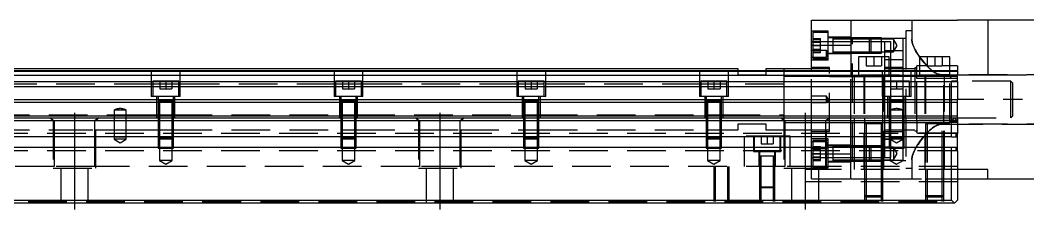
# Model space of a CAD drawing. Extents: x -10 to 1021, y -329 to 120.
# Drawn here: x 512.2 to 843.1, y -296.9 to -233.7 of the extents above; entities that cross this region are included whole.
import ezdxf

# ---------------------------------------------------------------- set-up
doc = ezdxf.new("R2010")
doc.units = 0
doc.linetypes.add('CENTER', pattern=[50.8, 31.75, -6.35, 6.35, -6.35])
doc.linetypes.add('DASHED', pattern=[19.05, 12.7, -6.35])
doc.layers.get('0').update_dxf_attribs({"linetype": 'CONTINUOUS'})
doc.layers.add('CENTER', color=1, linetype='CENTER')

msp = doc.modelspace()

# ---------------------------------------------------------------- linework, layer by layer
at = {"color": 7, "linetype": 'CONTINUOUS'}
for p, q in [((772, -233.72), (785, -233.72)), ((772, -241.94), (772, -233.72)), ((785, -233.72), (820, -233.72)), ((785, -233.72), (785, -250.23)), ((830, -233.72), (820, -233.72)), ((863.5, -233.72), (830, -233.72)), ((830, -233.72), (830, -251.72)), ((772, -250.23), (772, -241.94)), ((772, -241.94), (785, -241.94)), ((787.5, -245.72), (787.5, -250.23)), ((797.5, -245.72), (787.5, -245.72)), ((797.5, -250.23), (797.5, -245.72)), ((807.5, -245.72), (807.5, -250.23)), ((817.5, -245.72), (807.5, -245.72)), ((817.5, -250.23), (817.5, -245.72)), ((748, -249.72), (484.5, -249.72)), ((484.5, -250.23), (820, -250.23)), ((484.5, -250.39), (820, -250.39)), ((748, -250.23), (748, -249.72)), ((763, -249.72), (757, -249.72)), ((757, -249.72), (757, -250.23)), ((772, -249.72), (763, -249.72)), ((763, -249.72), (763, -250.23)), ((763, -249.72), (763, -250.23)), ((820, -250.39), (820, -250.23)), ((820, -250.39), (820, -251.79)), ((484.5, -251.79), (820, -251.79)), ((484.5, -253.86), (820, -253.86)), ((830, -251.72), (820, -251.72)), ((820, -253.86), (820, -251.79)), ((820, -253.86), (820, -255.48)), ((484.5, -255.48), (820, -255.48)), ((820, -255.48), (820, -259.78)), ((0, -260.63), (820, -260.63)), ((484.5, -259.78), (820, -259.78)), ((802.5, -260.32), (797.5, -260.32)), ((802.5, -260.32), (797.5, -260.32)), ((820, -260.63), (820, -259.78)), ((820, -265.13), (820, -260.63)), ((0, -265.13), (820, -265.13)), ((1, -265.72), (819, -265.72)), ((818, -266.72), (2, -266.72)), ((815.5, -267.72), (809.5, -267.72)), ((818, -266.72), (819, -265.72)), ((818, -272.02), (818, -266.72)), ((819, -265.72), (820, -266.72)), ((819, -265.72), (820, -265.72)), ((820, -265.72), (820, -265.13)), ((820, -266.72), (820, -270.87)), ((819.5, -272.02), (819.5, -270.87)), ((819.5, -270.87), (820, -270.87)), ((820, -272.02), (820, -270.87)), ((818, -272.02), (2, -272.02)), ((818, -272.02), (819.5, -272.02)), ((820, -272.02), (819.5, -272.02)), ((820, -275.42), (820, -272.02)), ((818, -275.42), (2, -275.42)), ((819.5, -275.42), (818, -275.42)), ((818, -292.72), (818, -275.42)), ((819.5, -275.42), (820, -275.42)), ((819.5, -276.57), (819.5, -275.42)), ((820, -276.57), (819.5, -276.57)), ((820, -276.57), (820, -275.42)), ((820, -276.57), (820, -292.72)), ((830, -282.72), (820, -282.72)), ((830, -285.72), (830, -282.72)), ((820, -285.72), (830, -285.72)), ((830, -285.72), (863.5, -285.72)), ((819, -293.72), (1, -293.72)), ((2, -292.72), (818, -292.72)), ((819, -293.72), (818, -292.72)), ((820, -292.72), (819, -293.72))]:
    msp.add_line(p, q, dxfattribs=at)
at = {"color": 3, "linetype": 'DASHED'}
for p, q in [((805, -233.72), (805, -240.1)), ((777.5, -237.3), (772, -237.3)), ((777.5, -237.8), (772.5, -237.8)), ((772.5, -237.8), (772.5, -242.05)), ((777.5, -246.8), (777.5, -237.3)), ((805, -237.22), (803, -237.22)), ((803, -237.22), (803, -258.72)), ((772, -240.72), (772.5, -240.72)), ((772, -240.72), (772.5, -240.72)), ((772.5, -239.74), (775, -239.74)), ((772.5, -240.05), (775, -240.05)), ((772.5, -240.72), (777.5, -240.72)), ((772.5, -240.72), (777.5, -240.72)), ((772.5, -240.89), (775, -240.89)), ((775, -240.89), (775, -239.74)), ((775, -243.2), (775, -240.89)), ((785, -239.3), (777.5, -239.3)), ((779.1, -239.55), (777.5, -239.55)), ((777.5, -240.72), (779.1, -240.72)), ((777.5, -240.72), (779.1, -240.72)), ((779.1, -239.55), (779.09, -239.55)), ((779.1, -239.55), (779.1, -244.55)), ((779.1, -239.55), (779.1, -239.55)), ((785, -239.55), (779.1, -239.55)), ((779.1, -239.55), (779.1, -239.95)), ((779.1, -239.55), (779.1, -244.55)), ((779.1, -239.95), (779.1, -241.91)), ((785, -239.95), (779.1, -239.95)), ((779.1, -240.72), (785, -240.72)), ((779.1, -240.72), (785, -240.72)), ((785.5, -239.72), (785, -239.22)), ((791.1, -239.55), (785, -239.55)), ((791.1, -239.55), (785, -239.55)), ((785.5, -239.72), (785, -239.72)), ((791.5, -239.95), (785, -239.95)), ((785, -240.72), (791.5, -240.72)), ((785, -240.72), (791.5, -240.72)), ((791.28, -239.72), (785.5, -239.72)), ((785.5, -279.72), (785.5, -239.72)), ((791.5, -239.95), (791.1, -239.55)), ((795, -239.55), (791.1, -239.55)), ((791.1, -242.05), (791.1, -239.55)), ((795, -239.72), (791.28, -239.72)), ((795, -239.95), (791.5, -239.95)), ((791.5, -239.95), (791.5, -242.05)), ((791.5, -240.72), (795, -240.72)), ((791.5, -240.72), (795, -240.72)), ((795, -244.55), (795, -239.55)), ((802, -239.72), (795, -239.72)), ((799, -239.95), (795, -239.95)), ((795, -240.72), (796, -240.72)), ((795, -240.72), (796, -240.72)), ((796, -240.72), (798, -240.72)), ((796, -240.72), (796, -245.72)), ((798, -240.72), (798, -253.72)), ((800.21, -242.05), (799, -239.95)), ((799, -239.95), (799, -242.05)), ((803, -239.72), (802, -239.72)), ((802, -239.72), (802, -250.23)), ((805, -240.1), (805.01, -240.41)), ((805.01, -240.4), (805, -240.1)), ((805.05, -240.72), (805.01, -240.4)), ((805.01, -240.41), (805.06, -240.74)), ((805.12, -241.03), (805.05, -240.72)), ((805.06, -240.74), (805.13, -241.09)), ((805.2, -241.35), (805.12, -241.03)), ((805.13, -241.09), (805.23, -241.44)), ((805.3, -241.69), (805.2, -241.35)), ((805.23, -241.44), (805.35, -241.82)), ((777, -243.62), (772, -243.62)), ((772.5, -242.05), (772.5, -246.3)), ((772.5, -242.05), (775, -242.05)), ((772.5, -243.2), (775, -243.2)), ((772.5, -244.05), (775, -244.05)), ((772.5, -244.36), (775, -244.36)), ((775, -244.36), (775, -243.2)), ((777.66, -244.72), (777, -243.62)), ((777, -244.72), (777, -243.62)), ((777.5, -244.72), (777, -244.72)), ((777, -245.82), (777.66, -244.72)), ((777.66, -244.72), (777, -244.72)), ((777, -245.82), (777, -244.72)), ((777.5, -244.55), (779.1, -244.55)), ((777.66, -244.72), (777.5, -244.72)), ((785, -244.8), (777.5, -244.8)), ((779.09, -244.55), (785, -244.55)), ((779.1, -241.91), (779.1, -242.19)), ((779.1, -242.05), (779.1, -244.55)), ((779.1, -242.05), (779.1, -244.55)), ((779.1, -242.19), (779.1, -244.15)), ((779.1, -244.15), (785, -244.15)), ((785, -244.15), (791.5, -244.15)), ((785, -244.55), (791.1, -244.55)), ((785, -244.55), (791.1, -244.55)), ((791.1, -244.55), (791.1, -242.05)), ((791.1, -244.55), (791.5, -244.15)), ((791.1, -244.55), (795, -244.55)), ((791.5, -242.05), (791.5, -244.15)), ((791.5, -244.15), (795, -244.15)), ((795, -244.15), (799, -244.15)), ((798, -243.72), (796, -243.72)), ((802, -243.72), (798, -243.72)), ((799, -244.15), (800.21, -242.05)), ((799, -242.05), (799, -244.15)), ((805.43, -242.03), (805.3, -241.69)), ((805.35, -241.82), (805.5, -242.22)), ((805.62, -242.48), (805.43, -242.03)), ((805.5, -242.22), (805.68, -242.62)), ((805.83, -242.95), (805.62, -242.48)), ((805.68, -242.62), (805.87, -243.03)), ((806.08, -243.43), (805.83, -242.95)), ((805.87, -243.03), (806.11, -243.49)), ((806.36, -243.95), (806.08, -243.43)), ((806.11, -243.49), (806.37, -243.97)), ((806.68, -244.48), (806.36, -243.95)), ((806.37, -243.97), (806.66, -244.44)), ((806.66, -244.44), (806.96, -244.93)), ((807.02, -245.01), (806.68, -244.48)), ((772, -245.82), (777, -245.82)), ((777.5, -246.8), (772, -246.8)), ((772.5, -246.3), (777.5, -246.3)), ((790, -245.72), (790, -248.72)), ((792.5, -245.72), (792.5, -248.72)), ((795, -245.72), (795, -248.72)), ((796, -245.72), (796, -250.23)), ((802, -246.72), (796, -246.72)), ((802, -246.72), (796, -246.72)), ((806.96, -244.93), (807.3, -245.43)), ((807.38, -245.56), (807.02, -245.01)), ((807.3, -245.43), (807.51, -245.75)), ((807.76, -246.09), (807.38, -245.56)), ((807.51, -245.75), (809.94, -248.72)), ((808.16, -246.62), (807.76, -246.09)), ((808.57, -247.16), (808.16, -246.62)), ((809.01, -247.69), (808.57, -247.16)), ((809.43, -248.17), (809.01, -247.69)), ((809.86, -248.65), (809.43, -248.17)), ((810, -245.72), (810, -248.72)), ((812.5, -245.72), (812.5, -248.72)), ((815, -245.72), (815, -248.72)), ((555.25, -250.23), (555.25, -258.72)), ((564.75, -258.72), (564.75, -250.23)), ((615.25, -250.23), (615.25, -258.72)), ((624.75, -258.72), (624.75, -250.23)), ((675.25, -250.23), (675.25, -258.72)), ((684.75, -258.72), (684.75, -250.23)), ((735.25, -250.23), (735.25, -258.72)), ((744.75, -258.72), (744.75, -250.23)), ((748, -251.72), (748, -250.23)), ((757, -250.23), (757, -251.72)), ((763, -250.23), (763, -259.72)), ((763, -250.23), (763, -259.72)), ((778, -249.22), (772, -249.22)), ((778, -249.72), (772, -249.72)), ((772, -265.72), (772, -250.23)), ((778, -270.22), (778, -249.22)), ((785, -250.23), (785, -251.72)), ((787.5, -250.23), (787.5, -251.72)), ((790, -248.72), (792.5, -248.72)), ((792.5, -248.72), (795, -248.72)), ((795.25, -250.23), (795.25, -258.72)), ((802, -249.22), (796, -249.22)), ((797.5, -249.72), (796, -249.72)), ((796, -250.23), (796, -251.72)), ((802, -249.72), (797.5, -249.72)), ((797.5, -251.72), (797.5, -250.23)), ((806, -249.72), (802, -249.72)), ((802, -250.23), (802, -251.72)), ((804.75, -258.72), (804.75, -250.23)), ((806, -249.35), (806, -250.23)), ((806.31, -249.35), (806, -249.35)), ((806, -250.23), (806, -251.72)), ((806.63, -250.23), (806.63, -248.72)), ((807.5, -248.72), (806.63, -248.72)), ((806.63, -251.72), (806.63, -250.23)), ((810, -248.72), (807.5, -248.72)), ((807.5, -250.23), (807.5, -251.72)), ((810.32, -249.11), (809.86, -248.65)), ((809.94, -248.72), (811.58, -250.23)), ((810, -248.72), (812.5, -248.72)), ((810.8, -249.57), (810.32, -249.11)), ((811.3, -250.01), (810.8, -249.57)), ((811.83, -250.42), (811.3, -250.01)), ((811.58, -250.23), (811.72, -250.33)), ((811.72, -250.33), (812.01, -250.55)), ((812.1, -250.61), (811.83, -250.42)), ((812.01, -250.55), (812.31, -250.75)), ((812.38, -250.79), (812.1, -250.61)), ((812.31, -250.75), (812.63, -250.94)), ((812.66, -250.96), (812.38, -250.79)), ((812.5, -248.72), (815, -248.72)), ((812.63, -250.94), (812.96, -251.12)), ((812.95, -251.12), (812.66, -250.96)), ((813.25, -251.26), (812.95, -251.12)), ((812.96, -251.12), (813.17, -251.22)), ((813.17, -251.22), (813.39, -251.32)), ((813.57, -251.38), (813.25, -251.26)), ((813.39, -251.32), (813.61, -251.4)), ((813.74, -251.44), (813.57, -251.38)), ((813.61, -251.4), (813.84, -251.47)), ((813.92, -251.5), (813.74, -251.44)), ((813.84, -251.47), (814.07, -251.54)), ((817.5, -248.72), (815, -248.72)), ((820, -248.72), (817.5, -248.72)), ((817.5, -251.72), (817.5, -250.23)), ((820, -248.72), (820, -250.23)), ((555.75, -254.72), (504.25, -254.72)), ((555.75, -253.72), (555.75, -258.72)), ((564.25, -253.72), (555.75, -253.72)), ((564.25, -254.72), (555.75, -254.72)), ((558, -253.72), (558, -256.22)), ((560, -253.72), (560, -256.22)), ((562, -253.72), (562, -256.22)), ((564.25, -258.72), (564.25, -253.72)), ((615.75, -254.72), (564.25, -254.72)), ((615.75, -253.72), (615.75, -258.72)), ((624.25, -253.72), (615.75, -253.72)), ((624.25, -254.72), (615.75, -254.72)), ((618, -253.72), (618, -256.22)), ((620, -253.72), (620, -256.22)), ((622, -253.72), (622, -256.22)), ((624.25, -258.72), (624.25, -253.72)), ((675.75, -254.72), (624.25, -254.72)), ((675.75, -253.72), (675.75, -258.72)), ((684.25, -253.72), (675.75, -253.72)), ((684.25, -254.72), (675.75, -254.72)), ((678, -253.72), (678, -256.22)), ((680, -253.72), (680, -256.22)), ((682, -253.72), (682, -256.22)), ((684.25, -258.72), (684.25, -253.72)), ((735.75, -254.72), (684.25, -254.72)), ((735.75, -253.72), (735.75, -258.72)), ((744.25, -253.72), (735.75, -253.72)), ((744.25, -254.72), (735.75, -254.72)), ((738, -253.72), (738, -256.22)), ((740, -253.72), (740, -256.22)), ((742, -253.72), (742, -256.22)), ((744.25, -258.72), (744.25, -253.72)), ((763, -254.72), (744.25, -254.72)), ((757, -251.72), (748, -251.72)), ((772, -252.22), (763, -252.22)), ((778, -252.22), (772, -252.22)), ((785, -252.22), (778, -252.22)), ((778, -252.22), (785, -252.22)), ((785, -251.72), (786, -251.72)), ((785, -265.72), (785, -251.72)), ((789.5, -252.22), (785, -252.22)), ((785, -252.22), (789.5, -252.22)), ((820, -251.72), (786, -251.72)), ((786, -251.72), (786, -265.72)), ((789.25, -251.72), (789.25, -282.72)), ((789.5, -251.72), (789.5, -265.72)), ((795.5, -252.22), (789.5, -252.22)), ((789.5, -252.22), (795.5, -252.22)), ((795.5, -265.72), (795.5, -251.72)), ((796, -252.22), (795.5, -252.22)), ((795.5, -252.22), (796, -252.22)), ((795.75, -253.72), (795.75, -251.72)), ((795.75, -253.72), (795.75, -258.72)), ((804.25, -253.72), (795.75, -253.72)), ((796, -251.72), (796, -253.72)), ((802, -252.22), (796, -252.22)), ((796, -253.72), (796, -258.72)), ((798, -253.72), (798, -256.22)), ((800, -253.72), (800, -256.22)), ((802, -251.72), (802, -253.72)), ((806, -252.22), (802, -252.22)), ((802, -253.72), (802, -256.22)), ((804.25, -258.72), (804.25, -253.72)), ((806, -251.72), (806, -270.1)), ((806.63, -252.22), (806, -252.22)), ((806.63, -252.22), (806, -252.22)), ((806.63, -252.8), (806.63, -251.72)), ((809.5, -252.22), (806.63, -252.22)), ((809.5, -252.22), (806.63, -252.22)), ((806.63, -266.65), (806.63, -252.8)), ((809.5, -252.8), (806.63, -252.8)), ((809.25, -251.72), (809.25, -282.72)), ((809.5, -251.72), (809.5, -267.73)), ((815.5, -252.22), (809.5, -252.22)), ((815.5, -252.22), (809.5, -252.22)), ((815.5, -252.8), (809.5, -252.8)), ((814.1, -251.54), (813.92, -251.5)), ((814.07, -251.54), (814.31, -251.59)), ((814.28, -251.58), (814.1, -251.54)), ((814.46, -251.61), (814.28, -251.58)), ((814.31, -251.59), (814.48, -251.61)), ((814.64, -251.63), (814.46, -251.61)), ((814.48, -251.61), (814.65, -251.63)), ((814.82, -251.64), (814.64, -251.63)), ((814.65, -251.63), (814.83, -251.64)), ((815, -251.65), (814.82, -251.64)), ((814.83, -251.64), (815, -251.65)), ((855.5, -251.65), (815, -251.65)), ((815, -251.65), (817.5, -251.65)), ((815.5, -267.73), (815.5, -251.72)), ((817.5, -252.22), (815.5, -252.22)), ((817.5, -252.22), (815.5, -252.22)), ((820, -252.8), (815.5, -252.8)), ((815.75, -282.72), (815.75, -251.72)), ((817.5, -251.65), (820, -251.65)), ((818, -252.72), (817.5, -252.22)), ((817.5, -267.22), (817.5, -252.22)), ((820, -252.22), (817.5, -252.22)), ((818, -266.72), (818, -252.72)), ((820, -253.72), (818, -253.72)), ((820, -251.65), (830, -251.65)), ((837.5, -253.72), (820, -253.72)), ((830, -251.65), (855.5, -251.65)), ((838, -254.22), (837.5, -253.72)), ((837.5, -265.72), (837.5, -253.72)), ((838, -254.22), (838, -265.22)), ((558, -256.22), (560, -256.22)), ((560, -256.22), (562, -256.22)), ((618, -256.22), (620, -256.22)), ((620, -256.22), (622, -256.22)), ((678, -256.22), (680, -256.22)), ((680, -256.22), (682, -256.22)), ((738, -256.22), (740, -256.22)), ((740, -256.22), (742, -256.22)), ((798, -256.22), (798, -263.22)), ((798, -256.22), (800, -256.22)), ((800, -256.22), (802, -256.22)), ((802, -256.22), (802, -258.72)), ((564.75, -258.72), (555.25, -258.72)), ((557, -258.72), (557, -265.72)), ((557.5, -258.72), (557.5, -260.32)), ((562.5, -260.32), (557.5, -260.32)), ((562.5, -260.32), (557.5, -260.32)), ((557.5, -260.32), (557.5, -260.33)), ((557.5, -260.32), (557.5, -265.72)), ((557.5, -260.32), (557.5, -260.32)), ((557.9, -260.32), (557.9, -265.72)), ((562.1, -265.72), (562.1, -260.32)), ((562.5, -260.32), (562.5, -258.72)), ((562.5, -260.33), (562.5, -260.32)), ((562.5, -260.32), (562.5, -260.32)), ((562.5, -265.72), (562.5, -260.32)), ((563, -265.72), (563, -258.72)), ((624.75, -258.72), (615.25, -258.72)), ((617, -258.72), (617, -265.72)), ((617.5, -258.72), (617.5, -260.32)), ((622.5, -260.32), (617.5, -260.32)), ((617.5, -260.32), (617.5, -260.33)), ((617.5, -260.32), (617.5, -265.72)), ((617.5, -260.32), (617.5, -260.32)), ((617.9, -260.32), (617.9, -265.72)), ((622.1, -265.72), (622.1, -260.32)), ((622.5, -260.32), (622.5, -258.72)), ((622.5, -260.33), (622.5, -260.32)), ((622.5, -260.32), (622.5, -260.32)), ((622.5, -265.72), (622.5, -260.32)), ((623, -265.72), (623, -258.72)), ((684.75, -258.72), (675.25, -258.72)), ((677, -258.72), (677, -265.72)), ((677.5, -258.72), (677.5, -260.32)), ((682.5, -260.32), (677.5, -260.32)), ((682.5, -260.32), (677.5, -260.32)), ((677.5, -260.32), (677.5, -260.33)), ((677.5, -260.32), (677.5, -265.72)), ((677.5, -260.32), (677.5, -260.32)), ((677.9, -260.32), (677.9, -265.72)), ((682.1, -265.72), (682.1, -260.32)), ((682.5, -260.32), (682.5, -258.72)), ((682.5, -260.33), (682.5, -260.32)), ((682.5, -260.32), (682.5, -260.32)), ((682.5, -265.72), (682.5, -260.32)), ((683, -265.72), (683, -258.72)), ((744.75, -258.72), (735.25, -258.72)), ((737, -258.72), (737, -265.72)), ((737.5, -258.72), (737.5, -260.32)), ((742.5, -260.32), (737.5, -260.32)), ((742.5, -260.32), (737.5, -260.32)), ((737.5, -260.32), (737.5, -265.72)), ((737.5, -260.32), (737.5, -260.32)), ((737.5, -260.32), (737.5, -260.33)), ((737.9, -260.32), (737.9, -265.72)), ((742.1, -265.72), (742.1, -260.32)), ((742.5, -260.32), (742.5, -258.72)), ((742.5, -260.32), (742.5, -260.32)), ((742.5, -265.72), (742.5, -260.32)), ((742.5, -260.33), (742.5, -260.32)), ((743, -265.72), (743, -258.72)), ((763, -259.72), (763, -265.72)), ((763, -259.72), (763, -265.72)), ((777, -258.62), (772, -258.62)), ((777, -260.82), (772, -260.82)), ((777.66, -259.72), (777, -258.62)), ((777, -260.82), (777, -258.62)), ((777.66, -259.72), (777, -260.82)), ((804.75, -258.72), (795.25, -258.72)), ((795.75, -282.72), (795.75, -258.72)), ((796, -258.72), (796, -265.72)), ((797, -258.72), (797, -265.72)), ((797.5, -258.72), (797.5, -260.32)), ((802.5, -260.32), (797.5, -260.32)), ((797.5, -260.32), (797.5, -265.72)), ((797.5, -260.32), (797.5, -260.32)), ((797.5, -260.32), (797.5, -260.33)), ((797.9, -260.32), (797.9, -265.72)), ((802, -258.72), (802, -263.22)), ((802.1, -265.72), (802.1, -260.32)), ((802.5, -260.32), (802.5, -258.72)), ((802.5, -260.32), (802.5, -260.32)), ((802.5, -265.72), (802.5, -260.32)), ((802.5, -260.33), (802.5, -260.32)), ((803, -265.72), (803, -258.72)), ((502.5, -264.72), (543, -264.72)), ((543, -263.22), (543, -265.72)), ((547, -263.22), (543, -263.22)), ((543, -264.72), (547, -264.72)), ((545.06, -262.72), (544.94, -262.72)), ((547, -265.72), (547, -263.22)), ((547, -264.72), (557.5, -264.72)), ((557.5, -264.72), (557.9, -264.72)), ((557.9, -264.72), (562.1, -264.72)), ((562.1, -264.72), (562.5, -264.72)), ((562.5, -264.72), (617.5, -264.72)), ((617.5, -264.72), (617.9, -264.72)), ((617.9, -264.72), (622.1, -264.72)), ((622.1, -264.72), (622.5, -264.72)), ((622.5, -264.72), (677.5, -264.72)), ((677.5, -264.72), (677.9, -264.72)), ((677.9, -264.72), (682.1, -264.72)), ((682.1, -264.72), (682.5, -264.72)), ((682.5, -264.72), (737.5, -264.72)), ((737.5, -264.72), (737.9, -264.72)), ((737.9, -264.72), (742.1, -264.72)), ((742.1, -264.72), (742.5, -264.72)), ((742.5, -264.72), (763, -264.72)), ((798, -263.22), (798, -265.72)), ((802, -263.22), (798, -263.22)), ((800.06, -262.72), (799.94, -262.72)), ((802, -265.72), (802, -263.22)), ((522, -265.72), (523, -266.72)), ((522.06, -265.72), (523.29, -266.72)), ((523, -266.72), (523, -282.22)), ((523.29, -266.72), (523.29, -272.02)), ((537.94, -265.72), (536.71, -266.72)), ((536.71, -272.02), (536.71, -266.72)), ((537, -266.72), (538, -265.72)), ((537, -282.22), (537, -266.72)), ((543, -265.72), (543, -272.02)), ((547, -272.02), (547, -265.72)), ((557.5, -265.72), (557.5, -272.02)), ((557.5, -265.72), (557.5, -272.02)), ((557.9, -265.72), (557.9, -272.02)), ((562.1, -272.02), (562.1, -265.72)), ((562.5, -272.02), (562.5, -265.72)), ((562.5, -272.02), (562.5, -265.72)), ((617.5, -265.72), (617.5, -272.02)), ((617.5, -265.72), (617.5, -272.02)), ((617.9, -265.72), (617.9, -272.02)), ((622.1, -272.02), (622.1, -265.72)), ((622.5, -272.02), (622.5, -265.72)), ((622.5, -272.02), (622.5, -265.72)), ((642, -265.72), (643, -266.72)), ((642.06, -265.72), (643.29, -266.72)), ((643, -266.72), (643, -282.22)), ((643.29, -266.72), (643.29, -272.02)), ((657.94, -265.72), (656.71, -266.72)), ((656.71, -272.02), (656.71, -266.72)), ((657, -266.72), (658, -265.72)), ((657, -282.22), (657, -266.72)), ((677.5, -265.72), (677.5, -272.02)), ((677.5, -265.72), (677.5, -272.02)), ((677.9, -265.72), (677.9, -272.02)), ((682.1, -272.02), (682.1, -265.72)), ((682.5, -272.02), (682.5, -265.72)), ((682.5, -272.02), (682.5, -265.72)), ((737.5, -265.72), (737.5, -272.02)), ((737.5, -265.72), (737.5, -272.02)), ((737.9, -265.72), (737.9, -272.02)), ((742.1, -272.02), (742.1, -265.72)), ((742.5, -272.02), (742.5, -265.72)), ((742.5, -272.02), (742.5, -265.72)), ((748, -267.72), (757, -267.72)), ((748, -269.72), (748, -267.72)), ((757, -267.72), (757, -269.72)), ((762, -265.72), (763, -266.72)), ((762.06, -265.72), (763.29, -266.72)), ((763, -265.72), (763, -266.5)), ((763, -265.72), (763, -266.5)), ((763, -266.5), (763, -266.72)), ((763, -266.5), (763, -266.72)), ((763, -266.72), (763, -282.22)), ((763, -267.22), (763.29, -267.22)), ((763.29, -266.72), (763.29, -272.02)), ((763.29, -267.22), (772, -267.22)), ((772, -272.02), (772, -265.72)), ((772, -267.22), (776.71, -267.22)), ((777.94, -265.72), (776.71, -266.72)), ((776.71, -272.02), (776.71, -266.72)), ((776.71, -267.22), (778, -267.22)), ((777, -266.72), (778, -265.72)), ((777, -282.22), (777, -266.72)), ((778, -267.22), (785, -267.22)), ((778, -267.22), (785, -267.22)), ((785, -272.02), (785, -265.72)), ((785, -267.22), (789.5, -267.22)), ((785, -267.22), (789.5, -267.22)), ((786, -265.72), (786, -272.02)), ((789.5, -265.72), (789.5, -267.72)), ((789.5, -267.22), (795.5, -267.22)), ((789.5, -267.22), (795.5, -267.22)), ((795.5, -267.72), (789.5, -267.72)), ((795.5, -267.72), (789.5, -267.72)), ((789.5, -267.72), (789.5, -267.73)), ((789.5, -267.72), (789.5, -272.02)), ((789.5, -267.72), (789.5, -267.72)), ((790, -267.72), (790, -272.02)), ((795, -272.02), (795, -267.72)), ((795.5, -267.72), (795.5, -265.72)), ((795.5, -267.22), (796, -267.22)), ((795.5, -267.22), (796, -267.22)), ((795.5, -267.73), (795.5, -267.72)), ((795.5, -267.72), (795.5, -267.72)), ((795.5, -272.02), (795.5, -267.72)), ((796, -265.72), (796, -272.02)), ((796, -267.22), (806, -267.22)), ((797.5, -265.72), (797.5, -272.02)), ((797.5, -265.72), (797.5, -272.02)), ((797.9, -265.72), (797.9, -272.02)), ((798, -265.72), (798, -272.02)), ((802, -272.02), (802, -265.72)), ((802.1, -272.02), (802.1, -265.72)), ((802.5, -272.02), (802.5, -265.72)), ((802.5, -272.02), (802.5, -265.72)), ((803, -265.72), (803, -282.22)), ((806, -267.22), (817.5, -267.22)), ((806.63, -266.65), (806.63, -270.72)), ((820, -266.65), (806.63, -266.65)), ((815.5, -267.72), (809.5, -267.72)), ((809.5, -267.72), (809.5, -282.72)), ((810, -267.72), (810, -282.72)), ((813.74, -268.01), (813.57, -268.07)), ((813.61, -268.05), (813.84, -267.98)), ((813.92, -267.95), (813.74, -268.01)), ((813.84, -267.98), (814.07, -267.91)), ((814.1, -267.91), (813.92, -267.95)), ((814.07, -267.91), (814.31, -267.86)), ((814.28, -267.87), (814.1, -267.91)), ((814.46, -267.84), (814.28, -267.87)), ((814.31, -267.86), (814.48, -267.84)), ((814.64, -267.82), (814.46, -267.84)), ((814.48, -267.84), (814.65, -267.82)), ((814.82, -267.81), (814.64, -267.82)), ((814.65, -267.82), (814.83, -267.81)), ((815, -267.8), (814.82, -267.81)), ((814.83, -267.81), (815, -267.8)), ((815, -282.72), (815, -267.72)), ((815.56, -267.8), (815, -267.8)), ((815, -267.8), (815.56, -267.8)), ((815.5, -282.72), (815.5, -267.72)), ((855.5, -267.8), (815.56, -267.8)), ((815.56, -267.8), (855.5, -267.8)), ((817.5, -267.22), (818, -266.72)), ((820, -267.22), (817.5, -267.22)), ((818, -266.72), (820, -266.72)), ((820, -265.72), (837.5, -265.72)), ((820, -265.72), (820, -266.65)), ((837.5, -265.72), (838, -265.22)), ((819.5, -270.87), (0.5, -270.87)), ((502.5, -269.72), (523.29, -269.72)), ((523.29, -269.72), (536.71, -269.72)), ((536.71, -269.72), (543, -269.72)), ((543, -269.72), (547, -269.72)), ((547, -269.72), (557.5, -269.72)), ((557.5, -269.72), (557.9, -269.72)), ((557.9, -269.72), (562.1, -269.72)), ((562.1, -269.72), (562.5, -269.72)), ((562.5, -269.72), (617.5, -269.72)), ((617.5, -269.72), (617.9, -269.72)), ((617.9, -269.72), (622.1, -269.72)), ((622.1, -269.72), (622.5, -269.72)), ((622.5, -269.72), (643.29, -269.72)), ((643.29, -269.72), (656.71, -269.72)), ((656.71, -269.72), (677.5, -269.72)), ((677.5, -269.72), (677.9, -269.72)), ((677.9, -269.72), (682.1, -269.72)), ((682.1, -269.72), (682.5, -269.72)), ((682.5, -269.72), (737.5, -269.72)), ((737.5, -269.72), (737.9, -269.72)), ((737.9, -269.72), (742.1, -269.72)), ((742.1, -269.72), (742.5, -269.72)), ((742.5, -269.72), (748, -269.72)), ((757, -269.72), (763, -269.72)), ((763, -269.72), (763.29, -269.72)), ((763.29, -269.72), (772, -269.72)), ((772, -269.72), (776.71, -269.72)), ((772, -270.22), (778, -270.22)), ((776.71, -269.72), (778, -269.72)), ((796, -269.72), (806, -269.72)), ((796, -270.22), (802, -270.22)), ((806.31, -270.1), (806, -270.1)), ((820, -270.72), (806.63, -270.72)), ((809.43, -271.28), (809.01, -271.76)), ((809.32, -271.4), (809.81, -270.86)), ((809.86, -270.8), (809.43, -271.28)), ((809.81, -270.86), (810.32, -270.34)), ((810.32, -270.34), (809.86, -270.8)), ((810.32, -270.34), (810.86, -269.83)), ((810.8, -269.88), (810.32, -270.34)), ((811.3, -269.44), (810.8, -269.88)), ((810.86, -269.83), (811.43, -269.34)), ((811.83, -269.03), (811.3, -269.44)), ((811.43, -269.34), (811.72, -269.12)), ((811.72, -269.12), (812.01, -268.9)), ((812.1, -268.84), (811.83, -269.03)), ((812.01, -268.9), (812.31, -268.7)), ((812.38, -268.66), (812.1, -268.84)), ((812.31, -268.7), (812.63, -268.51)), ((812.66, -268.49), (812.38, -268.66)), ((812.63, -268.51), (812.96, -268.33)), ((812.95, -268.33), (812.66, -268.49)), ((813.25, -268.19), (812.95, -268.33)), ((812.96, -268.33), (813.17, -268.23)), ((813.17, -268.23), (813.39, -268.13)), ((813.57, -268.07), (813.25, -268.19)), ((813.39, -268.13), (813.61, -268.05)), ((523.29, -272.02), (523.29, -275.42)), ((536.71, -275.42), (536.71, -272.02)), ((543, -272.02), (543, -272.09)), ((543, -272.09), (543, -272.73)), ((543, -272.09), (543.17, -272.73)), ((547, -272.09), (543, -272.09)), ((543, -272.73), (545, -273.88)), ((547, -272.73), (543, -272.73)), ((545, -273.88), (547, -272.73)), ((546.83, -272.73), (547, -272.09)), ((547, -272.09), (547, -272.02)), ((547, -272.73), (547, -272.09)), ((557.5, -272.02), (557.5, -272.33)), ((557.5, -272.02), (557.5, -272.33)), ((557.5, -272.33), (557.9, -272.73)), ((557.5, -272.33), (562.5, -272.33)), ((557.5, -272.33), (557.5, -275.42)), ((557.9, -272.02), (557.9, -272.73)), ((562.1, -272.73), (557.9, -272.73)), ((557.9, -272.73), (557.9, -275.72)), ((562.1, -272.73), (562.1, -272.02)), ((562.1, -272.73), (562.5, -272.33)), ((562.1, -275.72), (562.1, -272.73)), ((562.5, -272.33), (562.5, -272.02)), ((562.5, -272.33), (562.5, -272.02)), ((562.5, -275.42), (562.5, -272.33)), ((617.5, -272.02), (617.5, -272.33)), ((617.5, -272.02), (617.5, -272.33)), ((617.5, -272.33), (617.9, -272.73)), ((617.5, -272.33), (622.5, -272.33)), ((617.5, -272.33), (617.5, -275.42)), ((617.9, -272.02), (617.9, -272.73)), ((622.1, -272.73), (617.9, -272.73)), ((617.9, -272.73), (617.9, -275.72)), ((622.1, -272.73), (622.1, -272.02)), ((622.1, -272.73), (622.5, -272.33)), ((622.1, -275.72), (622.1, -272.73)), ((622.5, -272.33), (622.5, -272.02)), ((622.5, -272.33), (622.5, -272.02)), ((622.5, -275.42), (622.5, -272.33)), ((643.29, -272.02), (643.29, -275.42)), ((656.71, -275.42), (656.71, -272.02)), ((677.5, -272.02), (677.5, -272.33)), ((677.5, -272.02), (677.5, -272.33)), ((677.5, -272.33), (677.9, -272.73)), ((677.5, -272.33), (682.5, -272.33)), ((677.5, -272.33), (677.5, -275.42)), ((677.9, -272.02), (677.9, -272.73)), ((682.1, -272.73), (677.9, -272.73)), ((677.9, -272.73), (677.9, -275.72)), ((682.1, -272.73), (682.1, -272.02)), ((682.1, -272.73), (682.5, -272.33)), ((682.1, -275.72), (682.1, -272.73)), ((682.5, -272.33), (682.5, -272.02)), ((682.5, -272.33), (682.5, -272.02)), ((682.5, -275.42), (682.5, -272.33)), ((737.5, -272.02), (737.5, -272.33)), ((737.5, -272.02), (737.5, -272.33)), ((737.5, -272.33), (737.9, -272.73)), ((737.5, -272.33), (742.5, -272.33)), ((737.5, -272.33), (737.5, -275.42)), ((737.9, -272.02), (737.9, -272.73)), ((742.1, -272.73), (737.9, -272.73)), ((737.9, -272.73), (737.9, -275.72)), ((742.1, -272.73), (742.1, -272.02)), ((742.1, -272.73), (742.5, -272.33)), ((742.1, -275.72), (742.1, -272.73)), ((742.5, -272.33), (742.5, -272.02)), ((742.5, -272.33), (742.5, -272.02)), ((742.5, -275.42), (742.5, -272.33)), ((750, -272.02), (750, -271.72)), ((763.29, -271.72), (750, -271.72)), ((750, -275.42), (750, -272.02)), ((753, -271.72), (753, -276.72)), ((753.25, -271.72), (753.25, -272.02)), ((753.25, -272.02), (753.25, -275.42)), ((755.5, -271.72), (755.5, -274.22)), ((755.5, -274.22), (757.5, -274.22)), ((757.5, -271.72), (757.5, -274.22)), ((757.5, -274.22), (759.5, -274.22)), ((759.5, -271.72), (759.5, -274.22)), ((761.75, -272.02), (761.75, -271.72)), ((761.75, -275.42), (761.75, -272.02)), ((762, -276.72), (762, -271.72)), ((765, -271.72), (763.29, -271.72)), ((763.29, -272.02), (763.29, -275.42)), ((765, -272.02), (765, -271.72)), ((765, -275.42), (765, -272.02)), ((772, -275.42), (772, -272.02)), ((777.5, -272.65), (772, -272.65)), ((777, -273.62), (772, -273.62)), ((776.71, -273.15), (772.5, -273.15)), ((772.5, -273.15), (772.5, -275.42)), ((776.71, -275.42), (776.71, -272.02)), ((777.5, -273.15), (776.71, -273.15)), ((777.66, -274.72), (777, -273.62)), ((777.5, -277.4), (777.5, -272.65)), ((785, -274.65), (777.5, -274.65)), ((785, -275.42), (785, -272.02)), ((786, -272.02), (786, -275.42)), ((789.5, -272.02), (789.5, -275.42)), ((790, -272.02), (790, -275.42)), ((795, -275.42), (795, -272.02)), ((795.5, -275.42), (795.5, -272.02)), ((796, -272.02), (796, -275.42)), ((796, -272.73), (797.9, -272.73)), ((797.9, -272.73), (796, -272.73)), ((797.5, -272.02), (797.5, -272.33)), ((797.5, -272.02), (797.5, -272.33)), ((797.5, -272.33), (797.9, -272.73)), ((797.5, -272.33), (802.5, -272.33)), ((797.5, -272.33), (797.5, -275.42)), ((797.9, -272.02), (797.9, -272.73)), ((802.1, -272.73), (797.9, -272.73)), ((797.9, -272.73), (797.9, -275.72)), ((798, -272.02), (798, -272.09)), ((798, -272.09), (798, -272.73)), ((798, -272.09), (798.17, -272.73)), ((802, -272.09), (798, -272.09)), ((798, -272.73), (800, -273.88)), ((798, -272.73), (798, -278.72)), ((800, -273.88), (802, -272.73)), ((801.83, -272.73), (802, -272.09)), ((802, -272.09), (802, -272.02)), ((802, -272.73), (802, -272.09)), ((802, -272.73), (802, -279.72)), ((802.1, -272.73), (802.1, -272.02)), ((802.1, -272.73), (802.5, -272.33)), ((802.1, -275.72), (802.1, -272.73)), ((802.5, -272.33), (802.5, -272.02)), ((802.5, -272.33), (802.5, -272.02)), ((802.5, -275.42), (802.5, -272.33)), ((806.66, -275.01), (806.96, -274.52)), ((807.02, -274.44), (806.68, -274.97)), ((806.96, -274.52), (807.3, -274.02)), ((807.38, -273.89), (807.02, -274.44)), ((807.3, -274.02), (807.65, -273.51)), ((807.76, -273.36), (807.38, -273.89)), ((807.65, -273.51), (808.03, -273)), ((808.16, -272.83), (807.76, -273.36)), ((808.03, -273), (808.42, -272.49)), ((808.57, -272.29), (808.16, -272.83)), ((808.42, -272.49), (808.86, -271.94)), ((809.01, -271.76), (808.57, -272.29)), ((808.86, -271.94), (809.32, -271.4)), ((819.5, -276.57), (0.5, -276.57)), ((523.29, -275.42), (523.29, -281.72)), ((536.71, -281.72), (536.71, -275.42)), ((557.5, -275.42), (557.5, -275.72)), ((557.5, -275.72), (562.5, -275.72)), ((557.9, -275.72), (557.9, -279.72)), ((562.1, -279.72), (562.1, -275.72)), ((562.5, -275.72), (562.5, -275.42)), ((617.5, -275.42), (617.5, -275.72)), ((617.5, -275.72), (622.5, -275.72)), ((617.9, -275.72), (617.9, -279.72)), ((622.1, -279.72), (622.1, -275.72)), ((622.5, -275.72), (622.5, -275.42)), ((643.29, -275.42), (643.29, -281.72)), ((656.71, -281.72), (656.71, -275.42)), ((677.5, -275.42), (677.5, -275.72)), ((677.5, -275.72), (682.5, -275.72)), ((677.9, -275.72), (677.9, -279.72)), ((682.1, -279.72), (682.1, -275.72)), ((682.5, -275.72), (682.5, -275.42)), ((737.5, -275.42), (737.5, -275.72)), ((737.5, -275.72), (742.5, -275.72)), ((737.9, -275.72), (737.9, -279.72)), ((742.1, -279.72), (742.1, -275.72)), ((742.5, -275.72), (742.5, -275.42)), ((750, -281.72), (750, -275.42)), ((753, -276.72), (762, -276.72)), ((753.25, -275.42), (753.25, -276.72)), ((754.75, -276.72), (754.75, -281.72)), ((755, -276.72), (755, -278.32)), ((760, -278.32), (760, -276.72)), ((760.25, -281.72), (760.25, -276.72)), ((761.75, -276.72), (761.75, -275.42)), ((763.29, -275.42), (763.29, -281.72)), ((765, -281.72), (765, -275.42)), ((772, -277.51), (772, -275.42)), ((772, -275.82), (777, -275.82)), ((772, -281.72), (772, -277.51)), ((772, -277.51), (776.71, -277.51)), ((772.5, -275.09), (775, -275.09)), ((772.5, -275.4), (775, -275.4)), ((772.5, -275.42), (772.5, -281.65)), ((772.5, -276.25), (775, -276.25)), ((772.5, -277.4), (775, -277.4)), ((775, -275.4), (775, -275.09)), ((775, -277.4), (775, -275.4)), ((775, -279.4), (775, -277.4)), ((776.71, -281.72), (776.71, -275.42)), ((776.71, -277.51), (785, -277.51)), ((777.5, -274.72), (777, -274.72)), ((777, -275.82), (777.66, -274.72)), ((777.66, -274.72), (777, -274.72)), ((777.66, -274.72), (777.5, -274.72)), ((779.1, -274.9), (777.5, -274.9)), ((777.5, -282.15), (777.5, -277.4)), ((779.1, -274.9), (779.09, -274.9)), ((779.1, -274.9), (779.1, -275.3)), ((779.1, -274.9), (779.1, -274.9)), ((785, -274.9), (779.1, -274.9)), ((779.1, -274.9), (779.1, -279.9)), ((779.1, -275.3), (779.1, -275.42)), ((785, -275.3), (779.1, -275.3)), ((779.1, -275.42), (779.1, -279.5)), ((779.1, -277.4), (779.1, -279.9)), ((789.5, -274.9), (785, -274.9)), ((789.5, -274.9), (785, -274.9)), ((789.5, -275.3), (785, -275.3)), ((785, -282.72), (785, -275.42)), ((786, -275.42), (786, -282.72)), ((790, -274.9), (789.5, -274.9)), ((790, -274.9), (789.5, -274.9)), ((790, -275.3), (789.5, -275.3)), ((789.5, -275.42), (789.5, -282.72)), ((791.1, -274.9), (790, -274.9)), ((791.1, -274.9), (790, -274.9)), ((791.5, -275.3), (790, -275.3)), ((790, -275.42), (790, -282.72)), ((791.5, -275.3), (791.1, -274.9)), ((795, -274.9), (791.1, -274.9)), ((791.1, -275.42), (791.1, -274.9)), ((791.1, -279.9), (791.1, -275.42)), ((795, -275.3), (791.5, -275.3)), ((791.5, -275.3), (791.5, -275.42)), ((791.5, -275.42), (791.5, -279.5)), ((799, -275.3), (795, -275.3)), ((795, -282.72), (795, -275.42)), ((795.5, -282.72), (795.5, -275.42)), ((796, -275.42), (796, -278.72)), ((797.5, -275.72), (796, -275.72)), ((797.5, -275.42), (797.5, -275.72)), ((797.5, -275.72), (802.5, -275.72)), ((797.9, -275.72), (797.9, -279.72)), ((800.21, -277.4), (799, -275.3)), ((799, -275.3), (799, -279.5)), ((799, -279.5), (800.21, -277.4)), ((802.1, -279.72), (802.1, -275.72)), ((802.5, -275.72), (802.5, -275.42)), ((805.3, -277.76), (805.2, -278.1)), ((805.23, -278.01), (805.35, -277.63)), ((805.43, -277.42), (805.3, -277.76)), ((805.35, -277.63), (805.5, -277.23)), ((805.62, -276.97), (805.43, -277.42)), ((805.5, -277.23), (805.68, -276.83)), ((805.83, -276.5), (805.62, -276.97)), ((805.68, -276.83), (805.87, -276.42)), ((806.08, -276.02), (805.83, -276.5)), ((805.87, -276.42), (806.11, -275.96)), ((806.36, -275.5), (806.08, -276.02)), ((806.11, -275.96), (806.37, -275.48)), ((806.68, -274.97), (806.36, -275.5)), ((806.37, -275.48), (806.66, -275.01)), ((557.9, -279.72), (560, -280.94)), ((562.1, -279.72), (557.9, -279.72)), ((560, -280.94), (562.1, -279.72)), ((617.9, -279.72), (620, -280.94)), ((622.1, -279.72), (617.9, -279.72)), ((620, -280.94), (622.1, -279.72)), ((677.9, -279.72), (680, -280.94)), ((682.1, -279.72), (677.9, -279.72)), ((680, -280.94), (682.1, -279.72)), ((737.9, -279.72), (740, -280.94)), ((742.1, -279.72), (737.9, -279.72)), ((740, -280.94), (742.1, -279.72)), ((755, -278.32), (755, -281.72)), ((755, -278.32), (755, -278.32)), ((755, -278.32), (755, -278.33)), ((760, -278.32), (755, -278.32)), ((760, -278.32), (755, -278.32)), ((755.4, -278.32), (755.4, -281.72)), ((759.6, -281.72), (759.6, -278.32)), ((760, -278.32), (760, -278.32)), ((760, -281.72), (760, -278.32)), ((760, -278.33), (760, -278.32)), ((772, -278.72), (772.5, -278.72)), ((772, -278.72), (772.5, -278.72)), ((772.5, -278.56), (775, -278.56)), ((772.5, -278.72), (776.71, -278.72)), ((772.5, -278.72), (776.71, -278.72)), ((772.5, -279.4), (775, -279.4)), ((772.5, -279.71), (775, -279.71)), ((775, -279.71), (775, -279.4)), ((776.71, -278.72), (777.5, -278.72)), ((776.71, -278.72), (777.5, -278.72)), ((777.5, -278.72), (779.1, -278.72)), ((777.5, -278.72), (779.1, -278.72)), ((777.5, -279.9), (779.1, -279.9)), ((777.5, -280.15), (785, -280.15)), ((779.09, -279.9), (785, -279.9)), ((779.1, -278.72), (785, -278.72)), ((779.1, -278.72), (785, -278.72)), ((779.1, -279.5), (779.1, -279.9)), ((779.1, -279.5), (785, -279.5)), ((785, -278.72), (789.5, -278.72)), ((785, -278.72), (789.5, -278.72)), ((785, -279.5), (789.5, -279.5)), ((785.5, -279.72), (785, -279.72)), ((785, -280.22), (785.5, -279.72)), ((785, -279.9), (789.5, -279.9)), ((785, -279.9), (789.5, -279.9)), ((789.5, -279.72), (785.5, -279.72)), ((789.5, -278.72), (790, -278.72)), ((789.5, -278.72), (790, -278.72)), ((789.5, -279.5), (790, -279.5)), ((790, -279.72), (789.5, -279.72)), ((789.5, -279.9), (790, -279.9)), ((789.5, -279.9), (790, -279.9)), ((790, -278.72), (791.5, -278.72)), ((790, -278.72), (791.5, -278.72)), ((790, -279.5), (791.5, -279.5)), ((791.28, -279.72), (790, -279.72)), ((790, -279.9), (791.1, -279.9)), ((790, -279.9), (791.1, -279.9)), ((791.1, -279.9), (791.5, -279.5)), ((791.1, -279.9), (795, -279.9)), ((795, -279.72), (791.28, -279.72)), ((791.5, -278.72), (795, -278.72)), ((791.5, -278.72), (795, -278.72)), ((791.5, -279.5), (795, -279.5)), ((795, -278.72), (795.5, -278.72)), ((795, -278.72), (795.5, -278.72)), ((795, -279.5), (799, -279.5)), ((795.5, -279.72), (795, -279.72)), ((795.5, -278.72), (796, -278.72)), ((795.5, -278.72), (796, -278.72)), ((797.9, -279.72), (795.5, -279.72)), ((796, -278.72), (798, -278.72)), ((797.9, -279.72), (800, -280.94)), ((802.1, -279.72), (797.9, -279.72)), ((800, -280.94), (802.1, -279.72)), ((802.1, -279.72), (803, -279.72)), ((805, -279.35), (805.01, -279.04)), ((805.01, -279.05), (805, -279.35)), ((805, -279.35), (805, -285.72)), ((805.01, -279.04), (805.06, -278.71)), ((805.05, -278.73), (805.01, -279.05)), ((805.12, -278.42), (805.05, -278.73)), ((805.06, -278.71), (805.13, -278.36)), ((805.2, -278.1), (805.12, -278.42)), ((805.13, -278.36), (805.23, -278.01)), ((523.29, -281.72), (416.71, -281.72)), ((523, -282.22), (537, -282.22)), ((536.71, -281.72), (523.29, -281.72)), ((525.5, -282.22), (525.5, -293.72)), ((534.5, -293.72), (534.5, -282.22)), ((643.29, -281.72), (536.71, -281.72)), ((643, -282.22), (657, -282.22)), ((656.71, -281.72), (643.29, -281.72)), ((645.5, -282.22), (645.5, -293.72)), ((654.5, -293.72), (654.5, -282.22)), ((763.29, -281.72), (656.71, -281.72)), ((740, -281.72), (740, -293.22)), ((740.4, -281.72), (740.4, -293.22)), ((744.6, -293.22), (744.6, -281.72)), ((745, -293.22), (745, -281.72)), ((755, -281.72), (755, -288.33)), ((755, -281.72), (755, -288.33)), ((755.4, -281.72), (755.4, -288.73)), ((759.6, -288.73), (759.6, -281.72)), ((760, -288.33), (760, -281.72)), ((760, -288.33), (760, -281.72)), ((763, -282.22), (777, -282.22)), ((776.71, -281.72), (763.29, -281.72)), ((765.5, -282.22), (765.5, -293.72)), ((770, -281.72), (770, -282.72)), ((770, -282.72), (770, -286.72)), ((780, -282.72), (770, -282.72)), ((772, -285.72), (772, -281.72)), ((772, -282.15), (777.5, -282.15)), ((772.5, -281.65), (776.71, -281.65)), ((774.5, -293.72), (774.5, -282.22)), ((776.71, -281.65), (777.5, -281.65)), ((820, -281.72), (776.71, -281.72)), ((820, -282.72), (780, -282.72)), ((785, -285.72), (785, -282.72)), ((789.5, -282.72), (789.5, -291.23)), ((789.5, -282.72), (789.5, -291.23)), ((790, -282.72), (790, -291.73)), ((795, -291.73), (795, -282.72)), ((795.5, -291.23), (795.5, -282.72)), ((795.5, -291.23), (795.5, -282.72)), ((803, -282.22), (805, -282.22)), ((809.5, -282.72), (809.5, -291.23)), ((809.5, -282.72), (809.5, -291.23)), ((810, -282.72), (810, -291.73)), ((815, -291.73), (815, -282.72)), ((815.5, -291.23), (815.5, -282.72)), ((815.5, -291.23), (815.5, -282.72)), ((775, -286.72), (770, -286.72)), ((772, -285.72), (785, -285.72)), ((820, -286.72), (775, -286.72)), ((785, -285.72), (789.5, -285.72)), ((789.5, -285.72), (790, -285.72)), ((790, -285.72), (795, -285.72)), ((795, -285.72), (795.5, -285.72)), ((795.5, -285.72), (809.5, -285.72)), ((809.5, -285.72), (810, -285.72)), ((810, -285.72), (815, -285.72)), ((815, -285.72), (815.5, -285.72)), ((815.5, -285.72), (820, -285.72)), ((755, -288.33), (755.4, -288.73)), ((755, -288.33), (760, -288.33)), ((755, -288.33), (755, -293.22)), ((759.6, -288.73), (755.4, -288.73)), ((755.4, -288.73), (755.4, -293.22)), ((759.6, -288.73), (760, -288.33)), ((759.6, -293.22), (759.6, -288.73)), ((760, -293.22), (760, -288.33)), ((0.5, -293.22), (819.5, -293.22)), ((789.5, -291.23), (790, -291.73)), ((789.5, -291.23), (795.5, -291.23)), ((789.5, -291.23), (789.5, -293.22)), ((795, -291.73), (790, -291.73)), ((790, -291.73), (790, -293.22)), ((795, -291.73), (795.5, -291.23)), ((795, -293.22), (795, -291.73)), ((795.5, -293.22), (795.5, -291.23)), ((809.5, -291.23), (810, -291.73)), ((809.5, -291.23), (815.5, -291.23)), ((809.5, -291.23), (809.5, -293.22)), ((815, -291.73), (810, -291.73)), ((810, -291.73), (810, -293.22)), ((815, -291.73), (815.5, -291.23)), ((815, -293.22), (815, -291.73)), ((815.5, -293.22), (815.5, -291.23))]:
    msp.add_line(p, q, dxfattribs=at)
for centre, radius, start, end in [((806.31, -249.04), 0.313, 270, 0), ((544.94, -266.72), 4, 90, 118.9695), ((545.06, -266.72), 4, 61.0305, 90), ((799.94, -266.72), 4, 90, 118.9695), ((800.06, -266.72), 4, 61.0305, 90), ((806.31, -270.41), 0.313, 0, 90)]:
    msp.add_arc(centre, radius, start, end, dxfattribs=at)
at = {"layer": 'CENTER', "color": 1, "linetype": 'CENTER'}
for p, q in [((879.45, -259.72), (820, -259.72)), ((530, -264.07), (530, -296.87)), ((650, -264.07), (650, -296.87)), ((770, -264.07), (770, -296.87))]:
    msp.add_line(p, q, dxfattribs=at)

doc.saveas('drawing.dxf')
